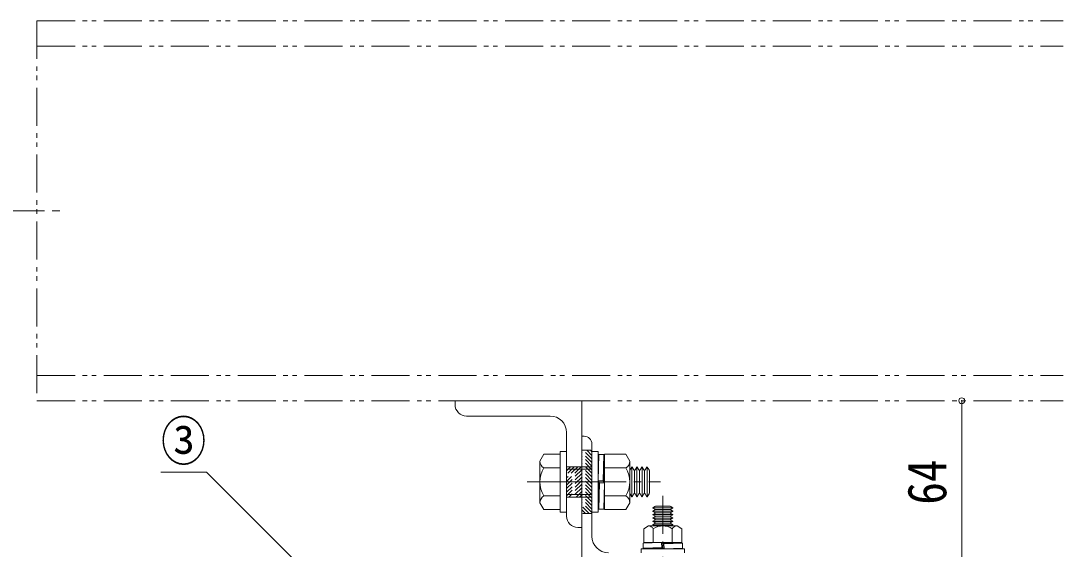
# Model space of a CAD drawing. Units: millimetres at full size, sheet at 1:3; details may follow other scales. Extents: x -600 to 1770, y -422 to 1264.
# Drawn here: x 1143.6 to 1555, y 389.9 to 598.5 of the extents above; entities that cross this region are included whole.
import ezdxf
from ezdxf.enums import TextEntityAlignment as Align

# ---------------------------------------------------------------- set-up
doc = ezdxf.new("R2010")
doc.units = ezdxf.units.MM
doc.header["$LTSCALE"] = 3
doc.header["$PDMODE"] = 32
doc.header["$PDSIZE"] = 2.4
for name, pattern in [('CHAIN1', [8, 5, -1, 1, -1]), ('DASHED1', [1.8, 1.2, -0.6]), ('DOUBLE_CHAIN1', [8.8, 5, -1, 0.6, -0.6, 0.6, -1])]:
    doc.linetypes.add(name, pattern=pattern)
for name, color, linetype, lineweight in [('0-1', 4, 'Continuous', 9), ('0-2', 7, 'Continuous', 9), ('0-5', 134, 'DOUBLE_CHAIN1', 5), ('0-7', 7, 'DASHED1', 5), ('0-8', 7, 'DASHED1', 5), ('0-B', 3, 'Continuous', 9), ('0-C', 3, 'Continuous', 9)]:
    doc.layers.add(name, color=color, linetype=linetype, lineweight=lineweight)
doc.styles.add('ＭＳ ゴシック', font='')
doc.styles.get('ＭＳ ゴシック').set_extended_font_data('MS Gothic')

msp = doc.modelspace()

# ---------------------------------------------------------------- linework, layer by layer
at = {"layer": '0-1'}
msp.add_line((1514.995, 448.469), (1514.995, 384.469), dxfattribs=at)
msp.add_point((1514.995, 448.469), dxfattribs=at)
at = {"layer": '0-2', "color": 4}
msp.add_lwpolyline([(1198.912, 420.292), (1216.912, 420.292), (1252.268, 384.937)], dxfattribs=at)
at = {"layer": '0-5'}
for p, q in [((1149.995, 598.469), (1149.995, 448.469)), ((1149.995, 598.469), (1554.995, 598.469)), ((1149.995, 588.469), (1554.995, 588.469)), ((1149.995, 458.469), (1554.995, 458.469)), ((1149.995, 448.469), (1554.995, 448.469))]:
    msp.add_line(p, q, dxfattribs=at)
at = {"layer": '0-5', "color": 7, "linetype": 'CHAIN1'}
msp.add_line((969.995, 523.469), (1159.995, 523.469), dxfattribs=at)
at = {"layer": '0-7', "color": 3, "linetype": 'Continuous', "lineweight": 9}
for p, q in [((1364.995, 384.469), (1364.995, 434.469)), ((1365.995, 434.469), (1364.995, 434.469)), ((1368.995, 431.469), (1368.995, 394.969))]:
    msp.add_line(p, q, dxfattribs=at)
at = {"layer": '0-7'}
for p, q in [((1368.995, 424.116), (1364.995, 428.116)), ((1368.995, 425.531), (1365.557, 428.969)), ((1368.995, 426.945), (1366.971, 428.969)), ((1368.995, 428.359), (1368.385, 428.969)), ((1368.995, 422.702), (1364.995, 426.702)), ((1368.995, 421.288), (1364.995, 425.288)), ((1368.995, 419.874), (1364.995, 423.874)), ((1368.995, 418.46), (1364.995, 422.46)), ((1368.995, 417.045), (1364.995, 421.045)), ((1368.995, 415.631), (1364.995, 419.631)), ((1368.995, 414.217), (1364.995, 418.217)), ((1368.995, 412.803), (1364.995, 416.803)), ((1368.995, 411.389), (1364.995, 415.389)), ((1368.995, 409.974), (1364.995, 413.974)), ((1368.995, 408.56), (1364.995, 412.56)), ((1368.995, 407.146), (1364.995, 411.146)), ((1368.995, 405.732), (1364.995, 409.732)), ((1368.995, 404.317), (1364.995, 408.317)), ((1367.93, 403.969), (1364.995, 406.903)), ((1366.515, 403.969), (1364.995, 405.489)), ((1365.101, 403.969), (1364.995, 404.075))]:
    msp.add_line(p, q, dxfattribs=at)
at = {"layer": '0-7', "linetype": 'CHAIN1'}
msp.add_line((1363.367, 416.469), (1371.941, 416.469), dxfattribs=at)
at = {"layer": '0-7'}
msp.add_lwpolyline([(1368.995, 403.969), (1364.995, 403.969), (1364.995, 428.969), (1368.995, 428.969)], close=True, dxfattribs=at)
at = {"layer": '0-7', "color": 3, "linetype": 'Continuous', "lineweight": 9}
for centre, radius, start, end in [((1365.995, 431.469), 3, 0, 90), ((1375.495, 394.969), 6.5, 180, 270)]:
    msp.add_arc(centre, radius, start, end, dxfattribs=at)
at = {"layer": '0-8', "color": 2, "linetype": 'Continuous', "lineweight": 13}
for p, q in [((1364.995, 448.469), (1314.995, 448.469)), ((1314.995, 446.969), (1314.995, 448.469)), ((1352.495, 442.469), (1319.495, 442.469)), ((1358.995, 435.969), (1358.995, 402.969))]:
    msp.add_line(p, q, dxfattribs=at)
at = {"layer": '0-8'}
for p, q in [((1359.172, 422.469), (1358.995, 422.291)), ((1360.587, 422.469), (1358.995, 420.877)), ((1362.001, 422.469), (1358.995, 419.462)), ((1363.415, 422.469), (1358.995, 418.048)), ((1364.829, 422.469), (1358.995, 416.634)), ((1364.995, 421.22), (1358.995, 415.22)), ((1364.995, 419.806), (1358.995, 413.806)), ((1364.995, 418.391), (1358.995, 412.391)), ((1364.995, 416.977), (1358.995, 410.977)), ((1364.995, 415.563), (1359.9, 410.469)), ((1364.995, 414.149), (1361.315, 410.469)), ((1364.995, 412.734), (1362.729, 410.469)), ((1364.995, 411.32), (1364.143, 410.469))]:
    msp.add_line(p, q, dxfattribs=at)
at = {"layer": '0-8', "linetype": 'CHAIN1'}
msp.add_line((1353.995, 416.469), (1369.995, 416.469), dxfattribs=at)
at = {"layer": '0-8', "color": 2, "linetype": 'Continuous', "lineweight": 13}
msp.add_lwpolyline([(1363.495, 398.469), (1364.995, 398.469), (1364.995, 448.469)], dxfattribs=at)
at = {"layer": '0-8'}
msp.add_lwpolyline([(1364.995, 422.469), (1358.995, 422.469), (1358.995, 410.469), (1364.995, 410.469)], close=True, dxfattribs=at)
at = {"layer": '0-8', "color": 2, "linetype": 'Continuous', "lineweight": 13}
for centre, radius, start, end in [((1319.495, 446.969), 4.5, 180, 270), ((1352.495, 435.969), 6.5, 360, 90), ((1363.495, 402.969), 4.5, 180, 270)]:
    msp.add_arc(centre, radius, start, end, dxfattribs=at)
at = {"layer": '0-B'}
for p, q in [((1356.495, 428.469), (1358.995, 428.469)), ((1356.495, 404.469), (1356.495, 428.469)), ((1358.995, 404.469), (1358.995, 428.469)), ((1368.995, 428.469), (1371.495, 428.469)), ((1368.995, 404.469), (1368.995, 428.469)), ((1371.495, 404.469), (1371.495, 428.469)), ((1348.495, 424.696), (1350.067, 427.419)), ((1348.495, 408.241), (1348.495, 424.696)), ((1350.067, 427.419), (1356.495, 427.419)), ((1371.745, 427.219), (1371.495, 416.969)), ((1371.745, 427.219), (1373.745, 427.219)), ((1373.745, 427.219), (1373.493, 416.911)), ((1373.745, 427.219), (1373.745, 415.976)), ((1373.995, 427.419), (1373.995, 405.519)), ((1382.423, 427.419), (1373.995, 427.419)), ((1383.995, 424.696), (1382.423, 427.419)), ((1383.995, 424.696), (1383.995, 408.241)), ((1350.078, 421.953), (1356.495, 421.953)), ((1358.995, 422.469), (1368.995, 422.469)), ((1382.411, 421.953), (1373.995, 421.953)), ((1384.717, 422.334), (1383.995, 421.083)), ((1384.795, 422.289), (1384.795, 410.649)), ((1384.873, 422.334), (1385.545, 421.17)), ((1385.795, 412.067), (1385.795, 420.871)), ((1386.717, 422.334), (1386.045, 421.17)), ((1386.795, 422.289), (1386.795, 410.649)), ((1386.873, 422.334), (1387.545, 421.17)), ((1387.795, 412.067), (1387.795, 420.871)), ((1388.717, 422.334), (1388.045, 421.17)), ((1388.795, 422.289), (1388.795, 410.649)), ((1388.873, 422.334), (1389.545, 421.17)), ((1389.795, 412.067), (1389.795, 420.871)), ((1390.717, 422.334), (1390.045, 421.17)), ((1390.795, 422.289), (1390.795, 410.649)), ((1390.873, 422.334), (1391.545, 421.17)), ((1391.795, 412.067), (1391.795, 420.871)), ((1371.495, 416.969), (1373.493, 416.911)), ((1371.996, 416.026), (1371.745, 405.719)), ((1371.996, 416.026), (1373.995, 415.969)), ((1384.873, 410.604), (1385.545, 411.768)), ((1386.717, 410.604), (1386.045, 411.768)), ((1386.873, 410.604), (1387.545, 411.768)), ((1388.717, 410.604), (1388.045, 411.768)), ((1388.873, 410.604), (1389.545, 411.768)), ((1390.717, 410.604), (1390.045, 411.768)), ((1390.873, 410.604), (1391.545, 411.768)), ((1350.078, 410.984), (1356.495, 410.984)), ((1358.995, 410.469), (1368.995, 410.469)), ((1382.411, 410.984), (1373.995, 410.984)), ((1383.995, 408.241), (1382.423, 405.519)), ((1356.495, 404.469), (1358.995, 404.469)), ((1368.995, 404.469), (1371.495, 404.469)), ((1382.423, 405.519), (1373.995, 405.519))]:
    msp.add_line(p, q, dxfattribs=at)
at = {"layer": '0-B', "color": 7, "lineweight": 5}
for p, q in [((1358.995, 421.469), (1368.995, 421.469)), ((1358.995, 411.469), (1368.995, 411.469))]:
    msp.add_line(p, q, dxfattribs=at)
at = {"layer": '0-B', "color": 4, "linetype": 'CHAIN1'}
msp.add_line((1343.495, 416.469), (1396.13, 416.469), dxfattribs=at)
at = {"layer": '0-B'}
for points in [[(1348.495, 408.241), (1350.067, 405.519), (1356.495, 405.519), (1356.495, 427.419)], [(1384.717, 410.604), (1383.995, 411.854), (1383.995, 421.083)], [(1371.745, 416.961), (1371.745, 405.719), (1373.745, 405.719), (1373.995, 415.969)]]:
    msp.add_lwpolyline(points, dxfattribs=at)
for centre, radius, start, end in [((1351.661, 424.696), 3.167, 180, 240), ((1380.828, 424.696), 3.167, 300, 360), ((1358.786, 416.469), 10.292, 147.79577, 212.20423), ((1373.703, 416.469), 10.292, 327.79577, 32.20423), ((1384.795, 422.289), 0.09, 30.00002, 150), ((1385.795, 421.314), 0.289, 210, 330.00002), ((1386.795, 422.289), 0.09, 30.00002, 150), ((1387.795, 421.314), 0.289, 210, 330.00002), ((1388.795, 422.289), 0.09, 30.00002, 150), ((1389.795, 421.314), 0.289, 210, 330.00002), ((1390.795, 422.289), 0.09, 30.00002, 150), ((1391.795, 421.314), 0.289, 210, 270), ((1385.795, 411.624), 0.289, 30, 150.00002), ((1387.795, 411.624), 0.289, 30, 150.00002), ((1389.795, 411.624), 0.289, 30, 150.00002), ((1391.795, 411.624), 0.289, 90, 150.00002), ((1351.661, 408.241), 3.167, 120, 180), ((1380.828, 408.241), 3.167, 360, 60), ((1384.795, 410.649), 0.09, 210.00002, 330), ((1386.795, 410.649), 0.09, 210.00002, 330), ((1388.795, 410.649), 0.09, 210.00002, 330), ((1390.795, 410.649), 0.09, 210.00002, 330)]:
    msp.add_arc(centre, radius, start, end, dxfattribs=at)
at = {"layer": '0-C', "color": 4, "linetype": 'CHAIN1'}
msp.add_line((1396.995, 410.937), (1396.995, 386.657), dxfattribs=at)
at = {"layer": '0-C'}
for p, q in [((1393.085, 406.254), (1393.861, 406.702)), ((1393.085, 406.15), (1393.861, 405.702)), ((1393.085, 404.921), (1393.861, 405.369)), ((1393.085, 404.817), (1393.861, 404.369)), ((1393.085, 403.587), (1393.861, 404.035)), ((1393.085, 403.483), (1393.861, 403.035)), ((1400.875, 406.202), (1393.115, 406.202)), ((1400.875, 404.869), (1393.115, 404.869)), ((1400.875, 403.535), (1393.115, 403.535)), ((1394.06, 406.869), (1399.929, 406.869)), ((1394.06, 405.535), (1399.929, 405.535)), ((1394.06, 404.202), (1399.929, 404.202)), ((1400.905, 406.254), (1400.129, 406.702)), ((1400.905, 406.15), (1400.129, 405.702)), ((1400.905, 404.921), (1400.129, 405.369)), ((1400.905, 404.817), (1400.129, 404.369)), ((1400.905, 403.587), (1400.129, 404.035)), ((1400.905, 403.483), (1400.129, 403.035)), ((1391.37, 399.069), (1389.495, 397.986)), ((1402.62, 399.069), (1391.37, 399.069)), ((1393.085, 402.254), (1393.861, 402.702)), ((1393.085, 402.15), (1393.861, 401.702)), ((1393.085, 400.921), (1393.861, 401.369)), ((1393.085, 400.817), (1393.861, 400.369)), ((1393.085, 399.587), (1393.861, 400.035)), ((1400.875, 402.202), (1393.115, 402.202)), ((1400.875, 400.869), (1393.115, 400.869)), ((1400.875, 399.535), (1393.115, 399.535)), ((1394.06, 402.869), (1399.929, 402.869)), ((1394.06, 401.535), (1399.929, 401.535)), ((1394.06, 400.202), (1399.929, 400.202)), ((1400.905, 402.254), (1400.129, 402.702)), ((1400.905, 402.15), (1400.129, 401.702)), ((1400.905, 400.921), (1400.129, 401.369)), ((1400.905, 400.817), (1400.129, 400.369)), ((1400.905, 399.587), (1400.129, 400.035)), ((1400.905, 399.483), (1400.186, 399.069)), ((1402.62, 399.069), (1404.495, 397.986)), ((1389.495, 397.986), (1389.495, 392.569)), ((1393.248, 397.986), (1393.248, 392.569)), ((1400.742, 397.986), (1400.742, 392.569)), ((1404.495, 397.986), (1404.495, 392.569)), ((1389.295, 392.319), (1396.495, 392.569)), ((1389.295, 392.319), (1389.295, 390.319)), ((1404.495, 392.569), (1389.495, 392.569)), ((1396.495, 392.569), (1396.552, 390.57)), ((1397.437, 392.068), (1404.695, 392.319)), ((1397.437, 392.068), (1397.495, 390.069)), ((1388.495, 390.069), (1388.495, 388.469)), ((1405.495, 390.069), (1388.495, 390.069)), ((1389.295, 390.319), (1397.488, 390.319)), ((1389.364, 390.321), (1396.564, 390.571)), ((1397.506, 390.069), (1404.695, 390.317)), ((1405.495, 390.069), (1405.495, 388.469))]:
    msp.add_line(p, q, dxfattribs=at)
for points in [[(1393.085, 399.483), (1393.803, 399.069), (1400.186, 399.069)], [(1396.502, 392.319), (1404.695, 392.319), (1404.695, 390.317)]]:
    msp.add_lwpolyline(points, dxfattribs=at)
for centre, radius, start, end in [((1393.115, 406.202), 0.06, 120, 239.99998), ((1393.115, 404.869), 0.06, 120, 239.99998), ((1393.115, 403.535), 0.06, 120, 239.99998), ((1393.765, 406.869), 0.193, 299.99998, 360), ((1393.765, 405.535), 0.193, 299.99998, 60), ((1393.765, 404.202), 0.193, 299.99998, 60), ((1400.225, 406.869), 0.193, 180, 240), ((1400.225, 405.535), 0.193, 119.99998, 240), ((1400.225, 404.202), 0.193, 119.99998, 240), ((1400.875, 406.202), 0.06, 300, 59.99998), ((1400.875, 404.869), 0.06, 300, 59.99998), ((1400.875, 403.535), 0.06, 300, 59.99998), ((1391.371, 396.901), 2.167, 30.0367, 90.0367), ((1393.115, 402.202), 0.06, 120, 239.99998), ((1393.115, 400.869), 0.06, 120, 239.99998), ((1393.115, 399.535), 0.06, 120, 239.99998), ((1396.995, 392.042), 7.027, 57.77315, 122.22685), ((1393.765, 402.869), 0.193, 299.99998, 60), ((1393.765, 401.535), 0.193, 299.99998, 60), ((1393.765, 400.202), 0.193, 299.99998, 60), ((1400.225, 402.869), 0.193, 119.99998, 240), ((1400.225, 401.535), 0.193, 119.99998, 240), ((1400.225, 400.202), 0.193, 119.99998, 240), ((1402.618, 396.901), 2.167, 89.9633, 149.9633), ((1400.875, 402.202), 0.06, 300, 59.99998), ((1400.875, 400.869), 0.06, 300, 59.99998), ((1400.875, 399.535), 0.06, 300, 59.99998)]:
    msp.add_arc(centre, radius, start, end, dxfattribs=at)

# ---------------------------------------------------------------- texts
at = {"layer": '0-1', "color": 7, "style": 'ＭＳ ゴシック', "width": 0.85}
msp.add_text('64', height=15.4, rotation=90, dxfattribs=at).set_placement((1513.495, 407.469), align=Align.BOTTOM_LEFT)
at = {"layer": '0-2', "style": 'ＭＳ ゴシック', "width": 0.85}
msp.add_text('③', height=15.4, dxfattribs=at).set_placement((1198.912, 420.292), align=Align.BOTTOM_LEFT)

doc.saveas('drawing.dxf')
